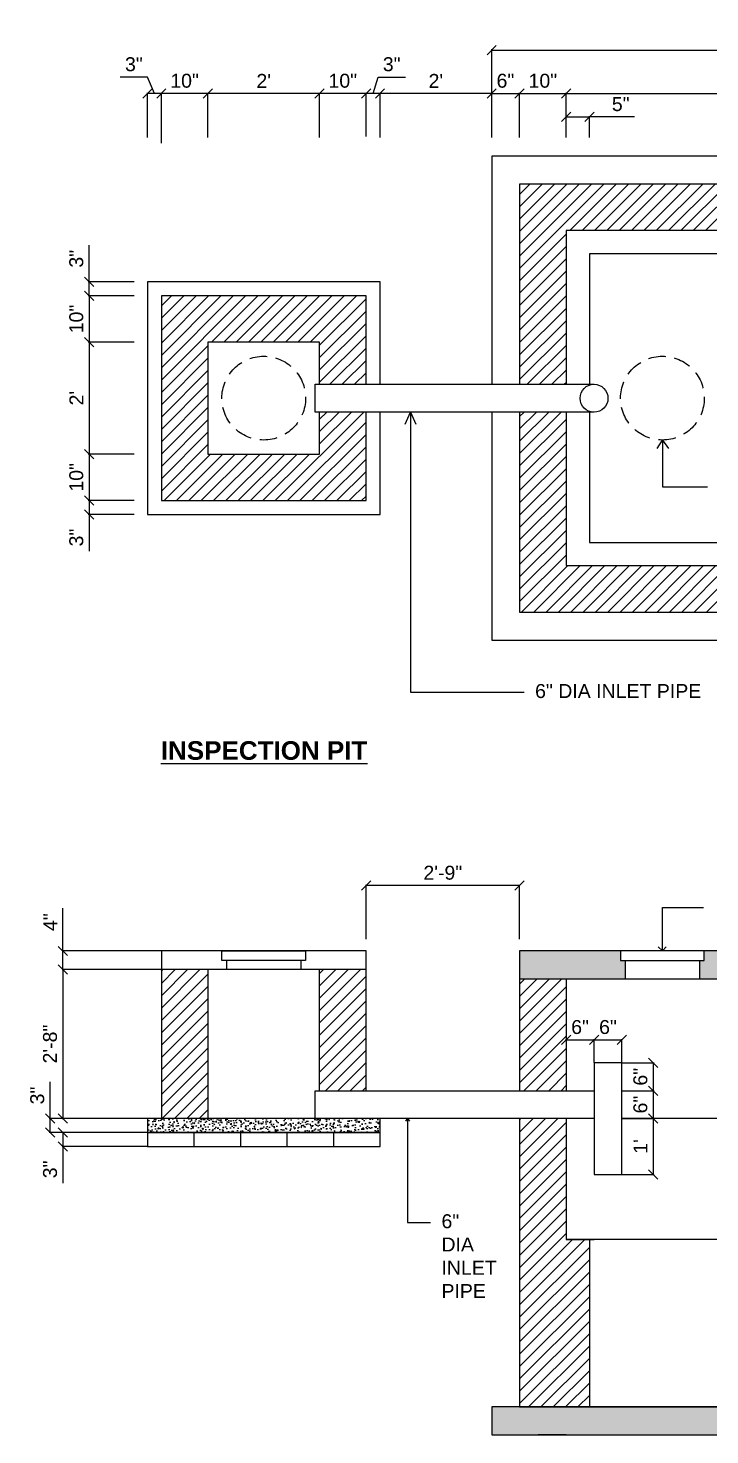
# Model space of a CAD drawing. Header units: inches. Extents: x 599 to 985, y 199 to 536.
# Drawn here: x 599.2 to 745.7, y 234.1 to 536.4 of the extents above; entities that cross this region are included whole.
import ezdxf

# ---------------------------------------------------------------- set-up
doc = ezdxf.new("R2010")
doc.units = ezdxf.units.IN
doc.header["$MEASUREMENT"] = 0
doc.linetypes.add('HIDDEN', pattern=[0.375, 0.25, -0.125])
for name, color, linetype in [('Cover', 94, 'HIDDEN'), ('Dim', 7, 'Continuous'), ('Hatch', 8, 'Continuous'), ('Inspection Pit', 1, 'Continuous'), ('Pipe', 6, 'Continuous'), ('Septic Tank', 5, 'Continuous'), ('Text', 7, 'Continuous')]:
    doc.layers.add(name, color=color, linetype=linetype)
doc.styles.get("Standard").update_dxf_attribs({"font": 'arial.ttf'})
doc.dimstyles.new('AR', dxfattribs={"dimtxt": 3, "dimasz": 2, "dimexe": 0.18, "dimexo": 0.0625, "dimgap": 1.21875, "dimtad": 1, "dimdec": 0, "dimzin": 0, "dimdsep": 46, "dimlunit": 4, "dimtxsty": 'Standard', "dimblk": 'OBLIQUE', "dimcen": 0.09, "dimadec": 0, "dimazin": 0, "dimtfac": 1, "dimtdec": 0, "dimtofl": 0, "dimtmove": 0, "dimatfit": 3, "dimfxl": 1, "dimtolj": 1, "dimtzin": 0, "dimarcsym": 0})
pattern_1 = [(50, (0, -13.0461), (2.1517805, -0.1882564), [0.225, -2.475]), (355, (0, -13.0461), (-0.416254, 2.2565764), [0.18, -1.98]), (100.45144, (0.1793, -13.0618), (1.7355265, 2.06832), [0.1912206, -2.1034263]), (46.1842, (0, -12.4461), (3.201724, -0.496558), [0.3375, -3.7125]), (96.63564, (0.2668, -12.4875), (2.803986, 2.922356), [0.286831, -3.155141]), (351.18416, (0, -12.446), (2.803986, 2.922356), [0.27, -2.97]), (21, (0.3, -12.5961), (1.790721, -1.2078567), [0.225, -2.475]), (326, (0.3, -12.5961), (0.729946, 2.17545), [0.18, -1.98]), (71.45144, (0.4492, -12.6968), (2.520667, 0.9675935), [0.1912206, -2.1034263]), (37.5, (0, -13.04614), (0.03647957, 0.99868156), [0, -1.956, 0, -2.01, 0, -1.9875]), (7.5, (0, -13.0461), (0.7892086, 1.1832351), [0, -1.146, 0, -1.911, 0, -0.7575]), (327.5, (-0.669, -13.04614), (1.6014673, -0.0676646), [0, -0.75, 0, -2.34, 0, -3.105]), (317.5, (-0.969, -13.0461), (1.7495585, 0.300315), [0, -0.975, 0, -1.554, 0, -2.205])]
pattern_2 = [(50, (0, 8.3748), (2.1517805, -0.1882564), [0.225, -2.475]), (355, (0, 8.3748), (-0.416254, 2.2565764), [0.18, -1.98]), (100.45144, (0.1793, 8.359), (1.7355265, 2.06832), [0.1912206, -2.1034263]), (46.1842, (0, 8.9748), (3.201724, -0.496558), [0.3375, -3.7125]), (96.63564, (0.2668, 8.9334), (2.803986, 2.922356), [0.286831, -3.155141]), (351.18416, (0, 8.9748), (2.803986, 2.922356), [0.27, -2.97]), (21, (0.3, 8.8248), (1.790721, -1.2078567), [0.225, -2.475]), (326, (0.3, 8.8248), (0.729946, 2.17545), [0.18, -1.98]), (71.45144, (0.4492, 8.724), (2.520667, 0.9675935), [0.1912206, -2.1034263]), (37.5, (0, 8.37475), (0.03647957, 0.99868156), [0, -1.956, 0, -2.01, 0, -1.9875]), (7.5, (0, 8.3748), (0.7892086, 1.1832351), [0, -1.146, 0, -1.911, 0, -0.7575]), (327.5, (-0.669, 8.37475), (1.6014673, -0.0676646), [0, -0.75, 0, -2.34, 0, -3.105]), (317.5, (-0.969, 8.3748), (1.7495585, 0.300315), [0, -0.975, 0, -1.554, 0, -2.205])]

# ---------------------------------------------------------------- blocks, each defined once
blk = doc.blocks.new('_Oblique')
at = {"color": 0, "linetype": 'ByBlock', "lineweight": -2, "transparency": 33554687}
blk.add_line((-0.5, -0.5), (0.5, 0.5), dxfattribs=at)
blk = doc.blocks.new('*D17')
at = {"layer": 'Defpoints', "color": 0, "ltscale": 15, "transparency": 16777216}
for p in [(627.83, 338.06), (606.67, 334.06), (627.83, 334.06)]:
    blk.add_point(p, dxfattribs=at)
at = {"layer": 'Dim', "color": 0, "lineweight": -2, "ltscale": 15, "transparency": 16777216}
for p, q in [((606.67, 338.06), (606.67, 347.26)), ((627.77, 338.06), (606.49, 338.06)), ((606.67, 334.06), (606.67, 338.06)), ((627.77, 334.06), (606.49, 334.06))]:
    blk.add_line(p, q, dxfattribs=at)
at = {"layer": 'Dim', "color": 0, "lineweight": -2, "ltscale": 15, "transparency": 16777216, "xscale": 2, "yscale": 2, "zscale": 2}
for p, rotation in [((606.67, 338.06), 90), ((606.67, 334.06), 270)]:
    blk.add_blockref('_Oblique', p, dxfattribs=dict(at, rotation=rotation))
at = {"layer": 'Dim', "color": 0, "ltscale": 15, "transparency": 16777216, "insert": (603.95, 344.26), "char_height": 3, "attachment_point": 5, "rotation": 90}
blk.add_mtext('\\A1;4"', dxfattribs=at)
blk = doc.blocks.new('*D18')
at = {"layer": 'Defpoints', "color": 0, "ltscale": 15, "transparency": 16777216}
for p in [(606.49, 334.06), (606.49, 302.06), (606.67, 302.06)]:
    blk.add_point(p, dxfattribs=at)
at = {"layer": 'Dim', "color": 0, "lineweight": -2, "ltscale": 15, "transparency": 16777216}
for p, q in [((606.55, 334.06), (606.85, 334.06)), ((606.67, 334.06), (606.67, 302.06)), ((606.55, 302.06), (606.85, 302.06))]:
    blk.add_line(p, q, dxfattribs=at)
at = {"layer": 'Dim', "color": 0, "lineweight": -2, "ltscale": 15, "transparency": 16777216, "xscale": 2, "yscale": 2, "zscale": 2}
for p, rotation in [((606.67, 334.06), 90), ((606.67, 302.06), 270)]:
    blk.add_blockref('_Oblique', p, dxfattribs=dict(at, rotation=rotation))
at = {"layer": 'Dim', "color": 0, "ltscale": 15, "transparency": 16777216, "insert": (603.92, 318.06), "char_height": 3, "attachment_point": 5, "rotation": 90}
blk.add_mtext('\\A1;2\'-8"', dxfattribs=at)
blk = doc.blocks.new('*D19')
at = {"layer": 'Defpoints', "color": 0, "ltscale": 15, "transparency": 16777216}
for p in [(624.83, 302.06), (603.92, 299.06), (624.83, 299.06)]:
    blk.add_point(p, dxfattribs=at)
at = {"layer": 'Dim', "color": 0, "lineweight": -2, "ltscale": 15, "transparency": 16777216}
for p, q in [((603.92, 302.06), (603.92, 309.95)), ((624.77, 302.06), (603.74, 302.06)), ((603.92, 299.06), (603.92, 302.06)), ((624.77, 299.06), (603.74, 299.06))]:
    blk.add_line(p, q, dxfattribs=at)
at = {"layer": 'Dim', "color": 0, "lineweight": -2, "ltscale": 15, "transparency": 16777216, "xscale": 2, "yscale": 2, "zscale": 2}
for p, rotation in [((603.92, 302.06), 90), ((603.92, 299.06), 270)]:
    blk.add_blockref('_Oblique', p, dxfattribs=dict(at, rotation=rotation))
at = {"layer": 'Dim', "color": 0, "ltscale": 15, "transparency": 16777216, "insert": (601.17, 307), "char_height": 3, "attachment_point": 5, "rotation": 90}
blk.add_mtext('\\A1;3"', dxfattribs=at)
blk = doc.blocks.new('*D20')
at = {"layer": 'Defpoints', "color": 0, "ltscale": 15, "transparency": 16777216}
for p in [(624.83, 299.06), (606.67, 296.06), (624.83, 296.06)]:
    blk.add_point(p, dxfattribs=at)
at = {"layer": 'Dim', "color": 0, "lineweight": -2, "ltscale": 15, "transparency": 16777216}
for p, q in [((624.77, 299.06), (606.49, 299.06)), ((606.67, 299.06), (606.67, 296.06)), ((624.77, 296.06), (606.49, 296.06)), ((606.67, 296.06), (606.67, 288.18))]:
    blk.add_line(p, q, dxfattribs=at)
at = {"layer": 'Dim', "color": 0, "lineweight": -2, "ltscale": 15, "transparency": 16777216, "xscale": 2, "yscale": 2, "zscale": 2}
for p, rotation in [((606.67, 299.06), 90), ((606.67, 296.06), 270)]:
    blk.add_blockref('_Oblique', p, dxfattribs=dict(at, rotation=rotation))
at = {"layer": 'Dim', "color": 0, "ltscale": 15, "transparency": 16777216, "insert": (603.92, 291.12), "char_height": 3, "attachment_point": 5, "rotation": 90}
blk.add_mtext('\\A1;3"', dxfattribs=at)
blk = doc.blocks.new('*D21')
at = {"layer": 'Defpoints', "color": 0, "ltscale": 15, "transparency": 16777216}
for p in [(714.83, 318.95), (720.83, 318.95), (720.83, 314.03)]:
    blk.add_point(p, dxfattribs=at)
at = {"layer": 'Dim', "color": 0, "lineweight": -2, "ltscale": 15, "transparency": 16777216}
for p, q in [((714.83, 319.02), (714.83, 319.13)), ((714.83, 318.95), (720.83, 318.95)), ((720.83, 314.09), (720.83, 319.13))]:
    blk.add_line(p, q, dxfattribs=at)
at = {"layer": 'Dim', "color": 0, "lineweight": -2, "ltscale": 15, "transparency": 16777216, "xscale": 2, "yscale": 2, "zscale": 2, "rotation": 180}
blk.add_blockref('_Oblique', (714.83, 318.95), dxfattribs=at)
at = {"layer": 'Dim', "color": 0, "lineweight": -2, "ltscale": 15, "transparency": 16777216, "xscale": 2, "yscale": 2, "zscale": 2}
blk.add_blockref('_Oblique', (720.83, 318.95), dxfattribs=at)
at = {"layer": 'Dim', "color": 0, "ltscale": 15, "transparency": 16777216, "insert": (717.83, 321.7), "char_height": 3, "attachment_point": 5}
blk.add_mtext('\\A1;6"', dxfattribs=at)
blk = doc.blocks.new('*D22')
at = {"layer": 'Defpoints', "color": 0, "ltscale": 15, "transparency": 16777216}
for p in [(720.83, 318.95), (726.83, 318.95), (726.83, 314.03)]:
    blk.add_point(p, dxfattribs=at)
at = {"layer": 'Dim', "color": 0, "lineweight": -2, "ltscale": 15, "transparency": 16777216}
for p, q in [((720.83, 319.02), (720.83, 319.13)), ((720.83, 318.95), (726.83, 318.95)), ((726.83, 314.09), (726.83, 319.13))]:
    blk.add_line(p, q, dxfattribs=at)
at = {"layer": 'Dim', "color": 0, "lineweight": -2, "ltscale": 15, "transparency": 16777216, "xscale": 2, "yscale": 2, "zscale": 2, "rotation": 180}
blk.add_blockref('_Oblique', (720.83, 318.95), dxfattribs=at)
at = {"layer": 'Dim', "color": 0, "lineweight": -2, "ltscale": 15, "transparency": 16777216, "xscale": 2, "yscale": 2, "zscale": 2}
blk.add_blockref('_Oblique', (726.83, 318.95), dxfattribs=at)
at = {"layer": 'Dim', "color": 0, "ltscale": 15, "transparency": 16777216, "insert": (723.83, 321.7), "char_height": 3, "attachment_point": 5}
blk.add_mtext('\\A1;6"', dxfattribs=at)
blk = doc.blocks.new('*D23')
at = {"layer": 'Defpoints', "color": 0, "ltscale": 15, "transparency": 16777216}
for p in [(726.83, 314.03), (726.83, 308.03), (733.55, 308.03)]:
    blk.add_point(p, dxfattribs=at)
at = {"layer": 'Dim', "color": 0, "lineweight": -2, "ltscale": 15, "transparency": 16777216}
for p, q in [((726.9, 314.03), (733.73, 314.03)), ((733.55, 314.03), (733.55, 308.03)), ((726.9, 308.03), (733.73, 308.03))]:
    blk.add_line(p, q, dxfattribs=at)
at = {"layer": 'Dim', "color": 0, "lineweight": -2, "ltscale": 15, "transparency": 16777216, "xscale": 2, "yscale": 2, "zscale": 2}
for p, rotation in [((733.55, 314.03), 90), ((733.55, 308.03), 270)]:
    blk.add_blockref('_Oblique', p, dxfattribs=dict(at, rotation=rotation))
at = {"layer": 'Dim', "color": 0, "ltscale": 15, "transparency": 16777216, "insert": (730.8, 311.03), "char_height": 3, "attachment_point": 5, "rotation": 90}
blk.add_mtext('\\A1;6"', dxfattribs=at)
blk = doc.blocks.new('*D24')
at = {"layer": 'Defpoints', "color": 0, "ltscale": 15, "transparency": 16777216}
for p in [(726.83, 308.03), (726.83, 302.06), (733.55, 302.06)]:
    blk.add_point(p, dxfattribs=at)
at = {"layer": 'Dim', "color": 0, "lineweight": -2, "ltscale": 15, "transparency": 16777216}
for p, q in [((726.9, 308.03), (733.73, 308.03)), ((733.55, 308.03), (733.55, 302.06)), ((726.9, 302.06), (733.73, 302.06))]:
    blk.add_line(p, q, dxfattribs=at)
at = {"layer": 'Dim', "color": 0, "lineweight": -2, "ltscale": 15, "transparency": 16777216, "xscale": 2, "yscale": 2, "zscale": 2}
for p, rotation in [((733.55, 308.03), 90), ((733.55, 302.06), 270)]:
    blk.add_blockref('_Oblique', p, dxfattribs=dict(at, rotation=rotation))
at = {"layer": 'Dim', "color": 0, "ltscale": 15, "transparency": 16777216, "insert": (730.8, 305.05), "char_height": 3, "attachment_point": 5, "rotation": 90}
blk.add_mtext('\\A1;6"', dxfattribs=at)
blk = doc.blocks.new('*D25')
at = {"layer": 'Defpoints', "color": 0, "ltscale": 15, "transparency": 16777216}
for p in [(726.83, 302.06), (726.83, 290.03), (733.55, 290.03)]:
    blk.add_point(p, dxfattribs=at)
at = {"layer": 'Dim', "color": 0, "lineweight": -2, "ltscale": 15, "transparency": 16777216}
for p, q in [((726.9, 302.06), (733.73, 302.06)), ((733.55, 302.06), (733.55, 290.03)), ((726.9, 290.03), (733.73, 290.03))]:
    blk.add_line(p, q, dxfattribs=at)
at = {"layer": 'Dim', "color": 0, "lineweight": -2, "ltscale": 15, "transparency": 16777216, "xscale": 2, "yscale": 2, "zscale": 2}
for p, rotation in [((733.55, 302.06), 90), ((733.55, 290.03), 270)]:
    blk.add_blockref('_Oblique', p, dxfattribs=dict(at, rotation=rotation))
at = {"layer": 'Dim', "color": 0, "ltscale": 15, "transparency": 16777216, "insert": (730.82, 296.05), "char_height": 3, "attachment_point": 5, "rotation": 90}
blk.add_mtext("\\A1;1'", dxfattribs=at)
blk = doc.blocks.new('*D40')
at = {"layer": 'Defpoints', "color": 0, "ltscale": 15, "transparency": 16777216}
for p in [(671.83, 352.11), (671.83, 340.51), (704.83, 340.51)]:
    blk.add_point(p, dxfattribs=at)
at = {"layer": 'Dim', "color": 0, "lineweight": -2, "ltscale": 15, "transparency": 16777216}
for p, q in [((671.83, 340.58), (671.83, 352.29)), ((704.83, 352.11), (671.83, 352.11)), ((704.83, 340.58), (704.83, 352.29))]:
    blk.add_line(p, q, dxfattribs=at)
at = {"layer": 'Dim', "color": 0, "lineweight": -2, "ltscale": 15, "transparency": 16777216, "xscale": 2, "yscale": 2, "zscale": 2, "rotation": 180}
blk.add_blockref('_Oblique', (671.83, 352.11), dxfattribs=at)
at = {"layer": 'Dim', "color": 0, "lineweight": -2, "ltscale": 15, "transparency": 16777216, "xscale": 2, "yscale": 2, "zscale": 2}
blk.add_blockref('_Oblique', (704.83, 352.11), dxfattribs=at)
at = {"layer": 'Dim', "color": 0, "ltscale": 15, "transparency": 16777216, "insert": (688.33, 354.86), "char_height": 3, "attachment_point": 5}
blk.add_mtext('\\A1;2\'-9"', dxfattribs=at)
blk = doc.blocks.new('*D41')
at = {"layer": 'Defpoints', "color": 0, "ltscale": 15, "transparency": 16777216}
for p in [(622.04, 481.89), (612.31, 478.89), (622.04, 478.89)]:
    blk.add_point(p, dxfattribs=at)
at = {"layer": 'Dim', "color": 0, "lineweight": -2, "ltscale": 15, "transparency": 16777216}
for p, q in [((612.31, 481.89), (612.31, 489.78)), ((621.98, 481.89), (612.13, 481.89)), ((612.31, 478.89), (612.31, 481.89)), ((621.98, 478.89), (612.13, 478.89))]:
    blk.add_line(p, q, dxfattribs=at)
at = {"layer": 'Dim', "color": 0, "lineweight": -2, "ltscale": 15, "transparency": 16777216, "xscale": 2, "yscale": 2, "zscale": 2}
for p, rotation in [((612.31, 481.89), 90), ((612.31, 478.89), 270)]:
    blk.add_blockref('_Oblique', p, dxfattribs=dict(at, rotation=rotation))
at = {"layer": 'Dim', "color": 0, "ltscale": 15, "transparency": 16777216, "insert": (609.56, 486.84), "char_height": 3, "attachment_point": 5, "rotation": 90}
blk.add_mtext('\\A1;3"', dxfattribs=at)
blk = doc.blocks.new('*D42')
at = {"layer": 'Defpoints', "color": 0, "ltscale": 15, "transparency": 16777216}
for p in [(622.04, 478.89), (612.31, 468.89), (622.04, 468.89)]:
    blk.add_point(p, dxfattribs=at)
at = {"layer": 'Dim', "color": 0, "lineweight": -2, "ltscale": 15, "transparency": 16777216}
for p, q in [((621.98, 478.89), (612.13, 478.89)), ((612.31, 478.89), (612.31, 468.89)), ((621.98, 468.89), (612.13, 468.89))]:
    blk.add_line(p, q, dxfattribs=at)
at = {"layer": 'Dim', "color": 0, "lineweight": -2, "ltscale": 15, "transparency": 16777216, "xscale": 2, "yscale": 2, "zscale": 2}
for p, rotation in [((612.31, 478.89), 90), ((612.31, 468.89), 270)]:
    blk.add_blockref('_Oblique', p, dxfattribs=dict(at, rotation=rotation))
at = {"layer": 'Dim', "color": 0, "ltscale": 15, "transparency": 16777216, "insert": (609.56, 473.89), "char_height": 3, "attachment_point": 5, "rotation": 90}
blk.add_mtext('\\A1;10"', dxfattribs=at)
blk = doc.blocks.new('*D43')
at = {"layer": 'Defpoints', "color": 0, "ltscale": 15, "transparency": 16777216}
for p in [(622.04, 468.89), (612.31, 444.86), (622.04, 444.86)]:
    blk.add_point(p, dxfattribs=at)
at = {"layer": 'Dim', "color": 0, "lineweight": -2, "ltscale": 15, "transparency": 16777216}
for p, q in [((621.98, 468.89), (612.13, 468.89)), ((612.31, 468.89), (612.31, 444.86)), ((621.98, 444.86), (612.13, 444.86))]:
    blk.add_line(p, q, dxfattribs=at)
at = {"layer": 'Dim', "color": 0, "lineweight": -2, "ltscale": 15, "transparency": 16777216, "xscale": 2, "yscale": 2, "zscale": 2}
for p, rotation in [((612.31, 468.89), 90), ((612.31, 444.86), 270)]:
    blk.add_blockref('_Oblique', p, dxfattribs=dict(at, rotation=rotation))
at = {"layer": 'Dim', "color": 0, "ltscale": 15, "transparency": 16777216, "insert": (609.59, 456.88), "char_height": 3, "attachment_point": 5, "rotation": 90}
blk.add_mtext("\\A1;2'", dxfattribs=at)
blk = doc.blocks.new('*D44')
at = {"layer": 'Defpoints', "color": 0, "ltscale": 15, "transparency": 16777216}
for p in [(622.04, 444.86), (612.31, 434.86), (622.04, 434.86)]:
    blk.add_point(p, dxfattribs=at)
at = {"layer": 'Dim', "color": 0, "lineweight": -2, "ltscale": 15, "transparency": 16777216}
for p, q in [((621.98, 444.86), (612.13, 444.86)), ((612.31, 444.86), (612.31, 434.86)), ((621.98, 434.86), (612.13, 434.86))]:
    blk.add_line(p, q, dxfattribs=at)
at = {"layer": 'Dim', "color": 0, "lineweight": -2, "ltscale": 15, "transparency": 16777216, "xscale": 2, "yscale": 2, "zscale": 2}
for p, rotation in [((612.31, 444.86), 90), ((612.31, 434.86), 270)]:
    blk.add_blockref('_Oblique', p, dxfattribs=dict(at, rotation=rotation))
at = {"layer": 'Dim', "color": 0, "ltscale": 15, "transparency": 16777216, "insert": (609.56, 439.86), "char_height": 3, "attachment_point": 5, "rotation": 90}
blk.add_mtext('\\A1;10"', dxfattribs=at)
blk = doc.blocks.new('*D45')
at = {"layer": 'Defpoints', "color": 0, "ltscale": 15, "transparency": 16777216}
for p in [(622.04, 434.86), (612.31, 431.86), (622.04, 431.86)]:
    blk.add_point(p, dxfattribs=at)
at = {"layer": 'Dim', "color": 0, "lineweight": -2, "ltscale": 15, "transparency": 16777216}
for p, q in [((621.98, 434.86), (612.13, 434.86)), ((612.31, 434.86), (612.31, 431.86)), ((621.98, 431.86), (612.13, 431.86)), ((612.31, 431.86), (612.31, 423.98))]:
    blk.add_line(p, q, dxfattribs=at)
at = {"layer": 'Dim', "color": 0, "lineweight": -2, "ltscale": 15, "transparency": 16777216, "xscale": 2, "yscale": 2, "zscale": 2}
for p, rotation in [((612.31, 434.86), 90), ((612.31, 431.86), 270)]:
    blk.add_blockref('_Oblique', p, dxfattribs=dict(at, rotation=rotation))
at = {"layer": 'Dim', "color": 0, "ltscale": 15, "transparency": 16777216, "insert": (609.56, 426.92), "char_height": 3, "attachment_point": 5, "rotation": 90}
blk.add_mtext('\\A1;3"', dxfattribs=at)
blk = doc.blocks.new('*D48')
at = {"layer": 'Defpoints', "color": 0, "ltscale": 15, "transparency": 16777216}
for p in [(704.83, 522.33), (698.83, 512.82), (704.83, 512.82)]:
    blk.add_point(p, dxfattribs=at)
at = {"layer": 'Text', "color": 0, "lineweight": -2, "ltscale": 15, "transparency": 16777216}
for p, q in [((698.83, 512.88), (698.83, 522.51)), ((698.83, 522.33), (704.83, 522.33)), ((704.83, 512.88), (704.83, 522.51))]:
    blk.add_line(p, q, dxfattribs=at)
at = {"layer": 'Text', "color": 0, "lineweight": -2, "ltscale": 15, "transparency": 16777216, "xscale": 2, "yscale": 2, "zscale": 2, "rotation": 180}
blk.add_blockref('_Oblique', (698.83, 522.33), dxfattribs=at)
at = {"layer": 'Text', "color": 0, "lineweight": -2, "ltscale": 15, "transparency": 16777216, "xscale": 2, "yscale": 2, "zscale": 2}
blk.add_blockref('_Oblique', (704.83, 522.33), dxfattribs=at)
at = {"layer": 'Text', "color": 0, "ltscale": 15, "transparency": 16777216, "insert": (701.79, 525.08), "char_height": 3, "attachment_point": 5}
blk.add_mtext('\\A1;6"', dxfattribs=at)
blk = doc.blocks.new('*D49')
at = {"layer": 'Defpoints', "color": 0, "ltscale": 15, "transparency": 16777216}
for p in [(714.83, 522.33), (704.83, 512.82), (714.83, 512.82)]:
    blk.add_point(p, dxfattribs=at)
at = {"layer": 'Text', "color": 0, "lineweight": -2, "ltscale": 15, "transparency": 16777216}
for p, q in [((704.83, 512.88), (704.83, 522.51)), ((704.83, 522.33), (714.83, 522.33)), ((714.83, 512.88), (714.83, 522.51))]:
    blk.add_line(p, q, dxfattribs=at)
at = {"layer": 'Text', "color": 0, "lineweight": -2, "ltscale": 15, "transparency": 16777216, "xscale": 2, "yscale": 2, "zscale": 2, "rotation": 180}
blk.add_blockref('_Oblique', (704.83, 522.33), dxfattribs=at)
at = {"layer": 'Text', "color": 0, "lineweight": -2, "ltscale": 15, "transparency": 16777216, "xscale": 2, "yscale": 2, "zscale": 2}
blk.add_blockref('_Oblique', (714.83, 522.33), dxfattribs=at)
at = {"layer": 'Text', "color": 0, "ltscale": 15, "transparency": 16777216, "insert": (709.83, 525.08), "char_height": 3, "attachment_point": 5}
blk.add_mtext('\\A1;10"', dxfattribs=at)
blk = doc.blocks.new('*D50')
at = {"layer": 'Defpoints', "color": 0, "ltscale": 15, "transparency": 16777216}
for p in [(719.83, 517.32), (714.83, 512.82), (719.83, 512.82)]:
    blk.add_point(p, dxfattribs=at)
at = {"layer": 'Text', "color": 0, "lineweight": -2, "ltscale": 15, "transparency": 16777216}
for p, q in [((714.83, 512.88), (714.83, 517.5)), ((714.83, 517.32), (719.83, 517.32)), ((719.83, 512.88), (719.83, 517.5)), ((729.51, 517.32), (719.83, 517.32))]:
    blk.add_line(p, q, dxfattribs=at)
at = {"layer": 'Text', "color": 0, "lineweight": -2, "ltscale": 15, "transparency": 16777216, "xscale": 2, "yscale": 2, "zscale": 2, "rotation": 180}
blk.add_blockref('_Oblique', (714.83, 517.32), dxfattribs=at)
at = {"layer": 'Text', "color": 0, "lineweight": -2, "ltscale": 15, "transparency": 16777216, "xscale": 2, "yscale": 2, "zscale": 2}
blk.add_blockref('_Oblique', (719.83, 517.32), dxfattribs=at)
at = {"layer": 'Text', "color": 0, "ltscale": 15, "transparency": 16777216, "insert": (726.57, 520.06), "char_height": 3, "attachment_point": 5}
blk.add_mtext('\\A1;5"', dxfattribs=at)
blk = doc.blocks.new('*D51')
at = {"layer": 'Defpoints', "color": 0, "ltscale": 15, "transparency": 16777216}
for p in [(810.83, 522.33), (714.83, 512.82), (810.83, 512.82)]:
    blk.add_point(p, dxfattribs=at)
at = {"layer": 'Text', "color": 0, "lineweight": -2, "ltscale": 15, "transparency": 16777216}
for p, q in [((714.83, 512.88), (714.83, 522.51)), ((714.83, 522.33), (810.83, 522.33)), ((810.83, 512.88), (810.83, 522.51))]:
    blk.add_line(p, q, dxfattribs=at)
at = {"layer": 'Text', "color": 0, "lineweight": -2, "ltscale": 15, "transparency": 16777216, "xscale": 2, "yscale": 2, "zscale": 2, "rotation": 180}
blk.add_blockref('_Oblique', (714.83, 522.33), dxfattribs=at)
at = {"layer": 'Text', "color": 0, "lineweight": -2, "ltscale": 15, "transparency": 16777216, "xscale": 2, "yscale": 2, "zscale": 2}
blk.add_blockref('_Oblique', (810.83, 522.33), dxfattribs=at)
at = {"layer": 'Text', "color": 0, "ltscale": 15, "transparency": 16777216, "insert": (762.83, 525.08), "char_height": 3, "attachment_point": 5}
blk.add_mtext("\\A1;8'", dxfattribs=at)
blk = doc.blocks.new('*D57')
at = {"layer": 'Defpoints', "color": 0, "ltscale": 15, "transparency": 16777216}
for p in [(674.83, 522.33), (674.83, 512.82), (698.83, 512.82)]:
    blk.add_point(p, dxfattribs=at)
at = {"layer": 'Text', "color": 0, "lineweight": -2, "ltscale": 15, "transparency": 16777216}
for p, q in [((674.83, 512.88), (674.83, 522.51)), ((698.83, 522.33), (674.83, 522.33)), ((698.83, 512.88), (698.83, 522.51))]:
    blk.add_line(p, q, dxfattribs=at)
at = {"layer": 'Text', "color": 0, "lineweight": -2, "ltscale": 15, "transparency": 16777216, "xscale": 2, "yscale": 2, "zscale": 2, "rotation": 180}
blk.add_blockref('_Oblique', (674.83, 522.33), dxfattribs=at)
at = {"layer": 'Text', "color": 0, "lineweight": -2, "ltscale": 15, "transparency": 16777216, "xscale": 2, "yscale": 2, "zscale": 2}
blk.add_blockref('_Oblique', (698.83, 522.33), dxfattribs=at)
at = {"layer": 'Text', "color": 0, "ltscale": 15, "transparency": 16777216, "insert": (686.83, 525.06), "char_height": 3, "attachment_point": 5}
blk.add_mtext("\\A1;2'", dxfattribs=at)
blk = doc.blocks.new('*D58')
at = {"layer": 'Defpoints', "color": 0, "ltscale": 15, "transparency": 16777216}
for p in [(671.83, 522.33), (671.83, 513.04), (674.83, 512.82)]:
    blk.add_point(p, dxfattribs=at)
at = {"layer": 'Text', "color": 0, "lineweight": -2, "ltscale": 15, "transparency": 16777216}
for p, q in [((673.33, 522.33), (674.4, 525.87)), ((674.4, 525.87), (680.28, 525.87)), ((671.83, 513.1), (671.83, 522.51)), ((674.83, 522.33), (671.83, 522.33)), ((674.83, 512.88), (674.83, 522.51))]:
    blk.add_line(p, q, dxfattribs=at)
at = {"layer": 'Text', "color": 0, "lineweight": -2, "ltscale": 15, "transparency": 16777216, "xscale": 2, "yscale": 2, "zscale": 2, "rotation": 180}
blk.add_blockref('_Oblique', (671.83, 522.33), dxfattribs=at)
at = {"layer": 'Text', "color": 0, "lineweight": -2, "ltscale": 15, "transparency": 16777216, "xscale": 2, "yscale": 2, "zscale": 2}
blk.add_blockref('_Oblique', (674.83, 522.33), dxfattribs=at)
at = {"layer": 'Text', "color": 0, "ltscale": 15, "transparency": 16777216, "insert": (677.34, 528.63), "char_height": 3, "attachment_point": 5}
blk.add_mtext('\\A1;3"', dxfattribs=at)
blk = doc.blocks.new('*D59')
at = {"layer": 'Defpoints', "color": 0, "ltscale": 15, "transparency": 16777216}
for p in [(661.83, 522.33), (661.83, 512.82), (671.83, 513.04)]:
    blk.add_point(p, dxfattribs=at)
at = {"layer": 'Text', "color": 0, "lineweight": -2, "ltscale": 15, "transparency": 16777216}
for p, q in [((661.83, 512.88), (661.83, 522.51)), ((671.83, 522.33), (661.83, 522.33)), ((671.83, 513.1), (671.83, 522.51))]:
    blk.add_line(p, q, dxfattribs=at)
at = {"layer": 'Text', "color": 0, "lineweight": -2, "ltscale": 15, "transparency": 16777216, "xscale": 2, "yscale": 2, "zscale": 2, "rotation": 180}
blk.add_blockref('_Oblique', (661.83, 522.33), dxfattribs=at)
at = {"layer": 'Text', "color": 0, "lineweight": -2, "ltscale": 15, "transparency": 16777216, "xscale": 2, "yscale": 2, "zscale": 2}
blk.add_blockref('_Oblique', (671.83, 522.33), dxfattribs=at)
at = {"layer": 'Text', "color": 0, "ltscale": 15, "transparency": 16777216, "insert": (666.83, 525.08), "char_height": 3, "attachment_point": 5}
blk.add_mtext('\\A1;10"', dxfattribs=at)
blk = doc.blocks.new('*D60')
at = {"layer": 'Defpoints', "color": 0, "ltscale": 15, "transparency": 16777216}
for p in [(637.83, 522.33), (637.83, 512.82), (661.83, 512.82)]:
    blk.add_point(p, dxfattribs=at)
at = {"layer": 'Text', "color": 0, "lineweight": -2, "ltscale": 15, "transparency": 16777216}
for p, q in [((637.83, 512.88), (637.83, 522.51)), ((661.83, 522.33), (637.83, 522.33)), ((661.83, 512.88), (661.83, 522.51))]:
    blk.add_line(p, q, dxfattribs=at)
at = {"layer": 'Text', "color": 0, "lineweight": -2, "ltscale": 15, "transparency": 16777216, "xscale": 2, "yscale": 2, "zscale": 2, "rotation": 180}
blk.add_blockref('_Oblique', (637.83, 522.33), dxfattribs=at)
at = {"layer": 'Text', "color": 0, "lineweight": -2, "ltscale": 15, "transparency": 16777216, "xscale": 2, "yscale": 2, "zscale": 2}
blk.add_blockref('_Oblique', (661.83, 522.33), dxfattribs=at)
at = {"layer": 'Text', "color": 0, "ltscale": 15, "transparency": 16777216, "insert": (649.83, 525.06), "char_height": 3, "attachment_point": 5}
blk.add_mtext("\\A1;2'", dxfattribs=at)
blk = doc.blocks.new('*D61')
at = {"layer": 'Defpoints', "color": 0, "ltscale": 15, "transparency": 16777216}
for p in [(627.83, 522.33), (627.83, 511.58), (637.83, 512.82)]:
    blk.add_point(p, dxfattribs=at)
at = {"layer": 'Text', "color": 0, "lineweight": -2, "ltscale": 15, "transparency": 16777216}
for p, q in [((627.83, 511.65), (627.83, 522.51)), ((637.83, 522.33), (627.83, 522.33)), ((637.83, 512.88), (637.83, 522.51))]:
    blk.add_line(p, q, dxfattribs=at)
at = {"layer": 'Text', "color": 0, "lineweight": -2, "ltscale": 15, "transparency": 16777216, "xscale": 2, "yscale": 2, "zscale": 2, "rotation": 180}
blk.add_blockref('_Oblique', (627.83, 522.33), dxfattribs=at)
at = {"layer": 'Text', "color": 0, "lineweight": -2, "ltscale": 15, "transparency": 16777216, "xscale": 2, "yscale": 2, "zscale": 2}
blk.add_blockref('_Oblique', (637.83, 522.33), dxfattribs=at)
at = {"layer": 'Text', "color": 0, "ltscale": 15, "transparency": 16777216, "insert": (632.83, 525.08), "char_height": 3, "attachment_point": 5}
blk.add_mtext('\\A1;10"', dxfattribs=at)
blk = doc.blocks.new('*D62')
at = {"layer": 'Defpoints', "color": 0, "ltscale": 15, "transparency": 16777216}
for p in [(624.83, 522.33), (624.83, 512.82), (627.83, 512.82)]:
    blk.add_point(p, dxfattribs=at)
at = {"layer": 'Text', "color": 0, "lineweight": -2, "ltscale": 15, "transparency": 16777216}
for p, q in [((624.87, 525.87), (618.99, 525.87)), ((626.33, 522.33), (624.87, 525.87)), ((624.83, 512.88), (624.83, 522.51)), ((627.83, 522.33), (624.83, 522.33)), ((627.83, 512.88), (627.83, 522.51))]:
    blk.add_line(p, q, dxfattribs=at)
at = {"layer": 'Text', "color": 0, "lineweight": -2, "ltscale": 15, "transparency": 16777216, "xscale": 2, "yscale": 2, "zscale": 2, "rotation": 180}
blk.add_blockref('_Oblique', (624.83, 522.33), dxfattribs=at)
at = {"layer": 'Text', "color": 0, "lineweight": -2, "ltscale": 15, "transparency": 16777216, "xscale": 2, "yscale": 2, "zscale": 2}
blk.add_blockref('_Oblique', (627.83, 522.33), dxfattribs=at)
at = {"layer": 'Text', "color": 0, "ltscale": 15, "transparency": 16777216, "insert": (621.93, 528.63), "char_height": 3, "attachment_point": 5}
blk.add_mtext('\\A1;3"', dxfattribs=at)
blk = doc.blocks.new('*D67')
at = {"layer": 'Defpoints', "color": 0, "ltscale": 15, "transparency": 16777216}
for p in [(891.83, 531.68), (698.83, 522.33), (891.83, 522.33)]:
    blk.add_point(p, dxfattribs=at)
at = {"layer": 'Text', "color": 0, "lineweight": -2, "ltscale": 15, "transparency": 16777216}
for p, q in [((698.83, 522.4), (698.83, 531.86)), ((698.83, 531.68), (891.83, 531.68)), ((891.83, 522.4), (891.83, 531.86))]:
    blk.add_line(p, q, dxfattribs=at)
at = {"layer": 'Text', "color": 0, "lineweight": -2, "ltscale": 15, "transparency": 16777216, "xscale": 2, "yscale": 2, "zscale": 2, "rotation": 180}
blk.add_blockref('_Oblique', (698.83, 531.68), dxfattribs=at)
at = {"layer": 'Text', "color": 0, "lineweight": -2, "ltscale": 15, "transparency": 16777216, "xscale": 2, "yscale": 2, "zscale": 2}
blk.add_blockref('_Oblique', (891.83, 531.68), dxfattribs=at)
at = {"layer": 'Text', "color": 0, "ltscale": 15, "transparency": 16777216, "insert": (795.33, 534.44), "char_height": 3, "attachment_point": 5}
blk.add_mtext('\\A1;16\'-1"', dxfattribs=at)

msp = doc.modelspace()

# ---------------------------------------------------------------- hatches: boundary and pattern name
at = {"layer": 'Hatch', "ltscale": 15, "transparency": 33554687}
h = msp.add_hatch(dxfattribs=at)
h.set_pattern_fill('ANSI31', color=256, scale=15)
h.paths.add_polyline_path([(714.83, 492.88), (810.83, 492.88), (810.83, 480.88), (815.83, 480.88), (815.83, 492.88), (875.83, 492.88), (875.83, 490.81), (885.83, 490.81), (885.83, 502.88), (704.83, 502.88), (704.83, 459.86), (714.83, 459.86)])
h.paths.add_polyline_path([(714.83, 453.89), (704.83, 453.89), (704.83, 410.88), (885.83, 410.88), (885.83, 453.89), (875.83, 453.89), (875.83, 420.88), (815.83, 420.88), (815.83, 432.88), (810.83, 432.88), (810.83, 420.88), (714.83, 420.88)])
h.paths.add_polyline_path([(815.83, 472.88), (810.83, 472.88), (810.83, 460.88), (815.83, 460.88)], flags=17)
h.paths.add_polyline_path([(815.83, 452.88), (810.83, 452.88), (810.83, 440.88), (815.83, 440.88)], flags=17)
at = {"layer": 'Hatch'}
h = msp.add_hatch(dxfattribs=at)
h.set_pattern_fill('ANSI31', color=256, scale=15)
h.paths.add_polyline_path([(671.83, 478.89), (627.83, 478.89), (627.83, 434.86), (671.83, 434.86), (671.83, 453.89), (661.83, 453.89), (661.83, 444.86), (637.83, 444.86), (637.83, 468.89), (661.83, 468.89), (661.83, 459.86), (671.83, 459.86)])
at = {"layer": 'Hatch', "ltscale": 15, "transparency": 33554687}
h = msp.add_hatch(dxfattribs=at)
h.set_pattern_fill('AR-CONC', color=256, scale=0.3)
h.set_pattern_definition(pattern_2)
h.paths.add_polyline_path([(727.53, 336.03), (726.53, 336.03), (726.53, 338.06), (704.83, 338.06), (704.83, 332.06), (714.83, 332.06), (727.53, 332.06)])
h.paths.add_polyline_path([(872.64, 338.06), (865.64, 338.06), (865.64, 336.03), (864.64, 336.03), (864.64, 332.06), (872.64, 332.06)])
h.paths.add_polyline_path([(885.83, 338.06), (874.64, 338.06), (874.64, 332.06), (875.83, 332.06), (885.83, 332.06)])
h = msp.add_hatch(dxfattribs=at)
h.set_pattern_fill('AR-CONC', color=256, scale=0.3)
h.set_pattern_definition(pattern_2)
h.paths.add_polyline_path([(848.64, 336.03), (847.64, 336.03), (847.64, 338.06), (744.53, 338.06), (744.53, 336.03), (743.53, 336.03), (743.53, 332.06), (848.64, 332.06)])
at = {"layer": 'Hatch'}
h = msp.add_hatch(dxfattribs=at)
h.set_pattern_fill('ANSI31', color=256, scale=15)
h.set_pattern_definition([(45, (0, -13.0461), (-1.325825, 1.325825), [])])
h.paths.add_polyline_path([(671.83, 334.06), (661.83, 334.06), (661.83, 308.03), (671.83, 308.03)])
h.paths.add_polyline_path([(637.83, 334.06), (627.83, 334.06), (627.83, 302.06), (637.83, 302.06)])
at = {"layer": 'Hatch', "ltscale": 15, "transparency": 33554687}
h = msp.add_hatch(dxfattribs=at)
h.set_pattern_fill('ANSI31', color=256, scale=15)
h.paths.add_polyline_path([(714.83, 332.06), (704.83, 332.06), (704.83, 308.03), (714.83, 308.03)])
h.paths.add_polyline_path([(719.83, 276.06), (714.83, 276.06), (714.83, 302.06), (704.83, 302.06), (704.83, 240.06), (719.83, 240.06)])
h.paths.add_polyline_path([(885.83, 296.06), (875.83, 296.06), (875.83, 276.06), (870.83, 276.06), (870.83, 240.06), (885.83, 240.06)])
h.paths.add_polyline_path([(885.83, 332.06), (875.83, 332.06), (875.83, 302.03), (885.83, 302.03)])
h = msp.add_hatch(dxfattribs=at)
h.set_pattern_fill('AR-CONC', color=256, scale=0.3)
h.set_pattern_definition(pattern_1)
h.paths.add_polyline_path([(674.83, 302.06), (660.91, 302.06), (624.83, 302.06), (624.83, 299.06), (674.83, 299.06)])
h = msp.add_hatch(dxfattribs=at)
h.set_pattern_fill('AR-CONC', color=256, scale=0.3)
h.set_pattern_definition(pattern_1)
h.paths.add_polyline_path([(891.83, 240.06), (698.83, 240.06), (698.83, 234.06), (891.83, 234.06)])

# ---------------------------------------------------------------- linework, layer by layer
at = {"layer": 'Cover', "linetype": 'Continuous', "ltscale": 15, "transparency": 33554687}
for p, q in [((641.83, 336.03), (641.83, 334.06)), ((657.83, 336.03), (657.83, 334.06)), ((727.53, 336.03), (727.53, 332.06)), ((743.53, 336.03), (743.53, 332.06))]:
    msp.add_line(p, q, dxfattribs=at)
for points in [[(658.83, 336.03), (640.83, 336.03), (640.83, 338.06), (658.83, 338.06)], [(726.53, 338.06), (726.53, 336.03), (744.53, 336.03), (744.53, 338.06)]]:
    msp.add_lwpolyline(points, close=True, dxfattribs=at)
at = {"layer": 'Cover', "ltscale": 15}
msp.add_circle((649.83, 456.88), 9, dxfattribs=at)
at = {"layer": 'Cover', "ltscale": 15, "transparency": 33554687}
msp.add_circle((735.53, 456.88), 9, dxfattribs=at)
at = {"layer": 'Dim', "ltscale": 15, "transparency": 33554687}
for points in [[(680.22, 451.32), (681.37, 453.89), (682.52, 451.32)], [(681.37, 453.89), (681.37, 393.68), (705.83, 393.68)], [(734.38, 446.04), (735.53, 447.88), (736.81, 446.04)], [(735.53, 447.88), (735.53, 437.81), (745.2, 437.81)], [(735.53, 338.06), (735.53, 347.38), (744.36, 347.38)], [(734.63, 338.93), (735.53, 338.06), (736.37, 338.93)], [(680.37, 301.51), (680.75, 302.06), (681.15, 301.51)], [(680.75, 302.06), (680.75, 279.74), (680.75, 279.74), (685.71, 279.74)]]:
    msp.add_lwpolyline(points, dxfattribs=at)
at = {"layer": 'Inspection Pit', "transparency": 33554687}
for p, q in [((637.83, 334.06), (637.83, 302.06)), ((661.83, 308.03), (661.83, 334.06))]:
    msp.add_line(p, q, dxfattribs=at)
at = {"layer": 'Inspection Pit', "ltscale": 15, "transparency": 33554687}
for p, q in [((634.83, 299.06), (634.83, 296.06)), ((644.83, 299.06), (644.83, 296.06)), ((654.83, 299.06), (654.83, 296.06)), ((664.83, 299.06), (664.83, 296.06))]:
    msp.add_line(p, q, dxfattribs=at)
for points in [[(674.83, 459.86), (674.83, 481.89), (624.83, 481.89), (624.83, 431.86), (674.83, 431.86), (674.83, 453.89)], [(671.83, 459.86), (671.83, 478.89), (627.83, 478.89), (627.83, 434.86), (671.83, 434.86), (671.83, 453.89)], [(661.83, 459.86), (661.83, 468.89), (637.83, 468.89), (637.83, 444.86), (661.83, 444.86), (661.83, 453.89)]]:
    msp.add_lwpolyline(points, dxfattribs=at)
at = {"layer": 'Inspection Pit', "transparency": 33554687}
for points in [[(671.83, 308.03), (671.83, 338.06), (627.83, 338.06), (627.83, 302.06)], [(671.83, 312.3), (671.83, 334.06), (627.83, 334.06)]]:
    msp.add_lwpolyline(points, dxfattribs=at)
for points in [[(624.83, 302.06), (624.83, 299.06), (674.83, 299.06), (674.83, 302.06)], [(624.83, 299.06), (624.83, 296.06), (674.83, 296.06), (674.83, 299.06)]]:
    msp.add_lwpolyline(points, close=True, dxfattribs=at)
at = {"layer": 'Pipe', "transparency": 33554687}
for points in [[(720.83, 453.89), (660.91, 453.89), (660.91, 459.86), (720.83, 459.86)], [(720.83, 302.06), (660.91, 302.06), (660.91, 308.03), (720.83, 308.03), (720.83, 308.03)]]:
    msp.add_lwpolyline(points, dxfattribs=at)
at = {"layer": 'Pipe', "ltscale": 15, "transparency": 33554687}
msp.add_lwpolyline([(726.83, 314.03), (720.83, 314.03), (720.83, 290.03), (726.83, 290.03), (726.83, 308.03)], close=True, dxfattribs=at)
msp.add_lwpolyline([(863.83, 308.03), (863.83, 302.06), (726.83, 302.06)], dxfattribs=at)
at = {"layer": 'Pipe'}
msp.add_circle((720.83, 456.86), 3, dxfattribs=at)
at = {"layer": 'Septic Tank', "transparency": 33554687}
for p, q in [((714.83, 332.06), (714.83, 308.03)), ((714.83, 302.06), (714.83, 276.06)), ((875.83, 276.06), (714.83, 276.06)), ((714.83, 276.06), (720.83, 276.06)), ((719.83, 276.06), (719.83, 240.06)), ((698.83, 234.06), (891.83, 234.06))]:
    msp.add_line(p, q, dxfattribs=at)
at = {"layer": 'Septic Tank', "ltscale": 15, "transparency": 33554687}
msp.add_line((714.83, 234.06), (708.83, 234.06), dxfattribs=at)
at = {"layer": 'Septic Tank', "transparency": 33554687}
for points in [[(891.83, 459.86), (891.83, 508.88), (698.83, 508.88), (698.83, 459.86)], [(885.83, 459.86), (885.83, 502.88), (704.83, 502.88), (704.83, 459.86)], [(714.83, 453.89), (714.83, 420.88), (810.83, 420.88), (810.83, 492.88), (714.83, 492.88), (714.83, 459.86)], [(810.83, 487.88), (719.83, 487.88), (719.83, 459.69)], [(698.83, 453.89), (698.83, 404.88), (891.83, 404.88), (891.83, 453.89)], [(704.83, 453.89), (704.83, 410.88), (885.83, 410.88), (885.83, 453.89)], [(719.83, 454.03), (719.83, 425.88), (810.83, 425.88)], [(872.64, 338.06), (704.83, 338.06), (704.83, 308.03)], [(704.83, 302.06), (704.83, 240.06), (885.83, 240.06), (885.83, 296.06)]]:
    msp.add_lwpolyline(points, dxfattribs=at)
at = {"layer": 'Septic Tank', "ltscale": 15, "transparency": 33554687}
msp.add_lwpolyline([(704.83, 332.06), (714.83, 332.06), (872.64, 332.06)], dxfattribs=at)
at = {"layer": 'Septic Tank', "transparency": 33554687}
msp.add_lwpolyline([(698.83, 240.06), (698.83, 234.06), (891.83, 234.06), (891.83, 240.06)], close=True, dxfattribs=at)

# ---------------------------------------------------------------- texts
at = {"layer": 'Dim', "ltscale": 15, "transparency": 33554687, "char_height": 3, "attachment_point": 1}
for width, gutter_width, heights, insert in [(40.7136, 1, [10.77], (708.16, 395.43)), (5.1826, 0, [18.12], (688.04, 281.48))]:
    msp.add_mtext_dynamic_manual_height_columns('6" DIA INLET PIPE', width=width, gutter_width=gutter_width, heights=heights, dxfattribs=dict(at, insert=insert))
at = {"layer": 'Text', "ltscale": 15, "transparency": 33554687, "insert": (627.72, 383.15), "char_height": 4, "attachment_point": 1}
msp.add_mtext_dynamic_manual_height_columns('{\\fArial|b1|i0|c0|p34;\\LINSPECTION PIT}', width=58.1055, gutter_width=261.51, heights=[0], dxfattribs=at)

# ---------------------------------------------------------------- dimensions: what is measured, and where the dimension line sits
at = {"layer": 'Dim', "ltscale": 15, "transparency": 33554687}
for base, p1, p2, picture, middle in [((612.31, 478.89), (622.04, 481.89), (622.04, 478.89), '*D41', (612.31, 486.84)), ((606.67, 334.06), (627.83, 338.06), (627.83, 334.06), '*D17', (606.67, 344.26)), ((603.92, 299.06), (624.83, 302.06), (624.83, 299.06), '*D19', (603.92, 307))]:
    dim = msp.add_linear_dim(base=base, p1=p1, p2=p2, angle=90, dimstyle='AR', dxfattribs=at)
    dim.commit()
    dim.dimension.update_dxf_attribs({"geometry": picture, "text_midpoint": middle, "dimtype": 160})
for base, p1, p2, picture, middle in [((612.31, 468.89), (622.04, 478.89), (622.04, 468.89), '*D42', (609.56, 473.89)), ((612.31, 444.86), (622.04, 468.89), (622.04, 444.86), '*D43', (609.59, 456.88)), ((612.31, 434.86), (622.04, 444.86), (622.04, 434.86), '*D44', (609.56, 439.86)), ((612.31, 431.86), (622.04, 434.86), (622.04, 431.86), '*D45', (609.56, 426.92)), ((606.67, 302.06), (606.49, 334.06), (606.49, 302.06), '*D18', (603.92, 318.06)), ((733.55, 308.03), (726.83, 314.03), (726.83, 308.03), '*D23', (730.8, 311.03)), ((733.55, 302.06), (726.83, 308.03), (726.83, 302.06), '*D24', (730.8, 305.05)), ((733.55, 290.03), (726.83, 302.06), (726.83, 290.03), '*D25', (730.82, 296.05)), ((606.67, 296.06), (624.83, 299.06), (624.83, 296.06), '*D20', (603.92, 291.12))]:
    dim = msp.add_linear_dim(base=base, p1=p1, p2=p2, angle=90, dimstyle='AR', dxfattribs=at)
    dim.commit()
    dim.dimension.update_dxf_attribs({"geometry": picture, "text_midpoint": middle})
for base, p1, p2, picture, middle in [((671.83, 352.11), (704.83, 340.51), (671.83, 340.51), '*D40', (688.33, 354.86)), ((720.83, 318.95), (714.83, 318.95), (720.83, 314.03), '*D21', (717.83, 321.7)), ((726.83, 318.95), (720.83, 318.95), (726.83, 314.03), '*D22', (723.83, 321.7))]:
    dim = msp.add_linear_dim(base=base, p1=p1, p2=p2, dimstyle='AR', dxfattribs=at)
    dim.commit()
    dim.dimension.update_dxf_attribs({"geometry": picture, "text_midpoint": middle})
at = {"layer": 'Text', "ltscale": 15, "transparency": 33554687}
for base, p1, p2, picture, middle in [((891.83, 531.68), (698.83, 522.33), (891.83, 522.33), '*D67', (795.33, 531.68)), ((704.83, 522.33), (698.83, 512.82), (704.83, 512.82), '*D48', (701.79, 522.33))]:
    dim = msp.add_linear_dim(base=base, p1=p1, p2=p2, dimstyle='AR', dxfattribs=at)
    dim.commit()
    dim.dimension.update_dxf_attribs({"geometry": picture, "text_midpoint": middle, "dimtype": 160})
for base, p1, p2, picture, middle in [((624.83, 522.33), (627.83, 512.82), (624.83, 512.82), '*D62', (623.65, 525.87)), ((719.83, 517.32), (714.83, 512.82), (719.83, 512.82), '*D50', (726.57, 517.32))]:
    dim = msp.add_linear_dim(base=base, p1=p1, p2=p2, dimstyle='AR', override={"dimtmove": 1}, dxfattribs=at)
    dim.commit()
    dim.dimension.update_dxf_attribs({"geometry": picture, "text_midpoint": middle, "dimtype": 160})
for base, p1, p2, picture, middle in [((671.83, 522.33), (674.83, 512.82), (671.83, 513.04), '*D58', (675.62, 528.63)), ((627.83, 522.33), (637.83, 512.82), (627.83, 511.58), '*D61', (632.83, 525.08)), ((637.83, 522.33), (661.83, 512.82), (637.83, 512.82), '*D60', (649.83, 525.06)), ((661.83, 522.33), (671.83, 513.04), (661.83, 512.82), '*D59', (666.83, 525.08)), ((714.83, 522.33), (704.83, 512.82), (714.83, 512.82), '*D49', (709.83, 525.08))]:
    dim = msp.add_linear_dim(base=base, p1=p1, p2=p2, dimstyle='AR', override={"dimtmove": 1}, dxfattribs=at)
    dim.commit()
    dim.dimension.update_dxf_attribs({"geometry": picture, "text_midpoint": middle})
for base, p1, p2, picture, middle in [((674.83, 522.33), (698.83, 512.82), (674.83, 512.82), '*D57', (686.83, 525.06)), ((810.83, 522.33), (714.83, 512.82), (810.83, 512.82), '*D51', (762.83, 525.08))]:
    dim = msp.add_linear_dim(base=base, p1=p1, p2=p2, dimstyle='AR', dxfattribs=at)
    dim.commit()
    dim.dimension.update_dxf_attribs({"geometry": picture, "text_midpoint": middle})

doc.saveas('drawing.dxf')
